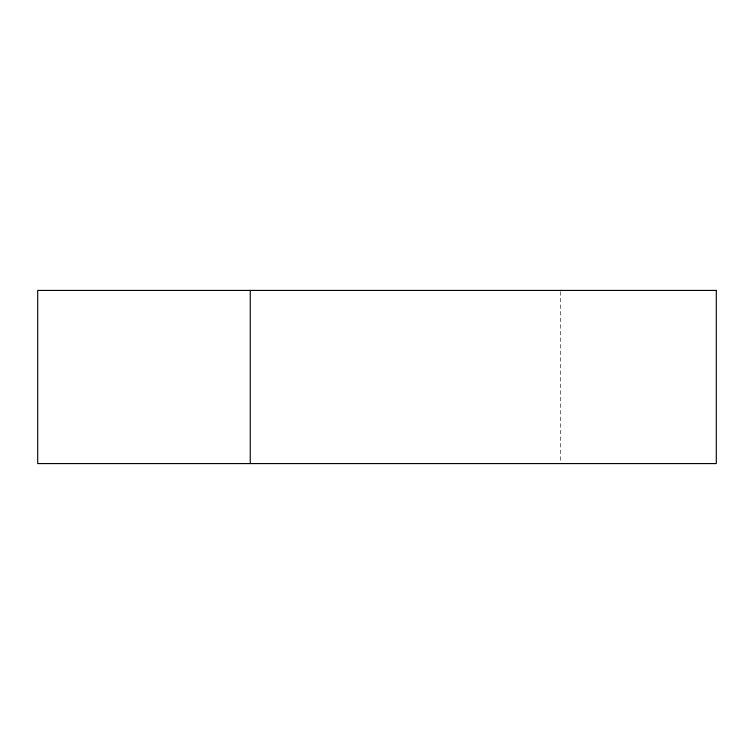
<?xml version="1.0" encoding="UTF-8"?>
<svg xmlns="http://www.w3.org/2000/svg" width="754" height="754" viewBox="0 0 754 754"><rect width="100%" height="100%" fill="white"/><g stroke="black" fill="none" stroke-linecap="round" stroke-linejoin="round"><path stroke-width="0.57" stroke-dasharray="3.77 2.83" d="M560.608 291.6L560.608 462.4"/><path stroke-width="1.13" d="M250.243 290.422L250.243 463.578M716.3 290.422L37.7 290.422L37.7 463.578L716.3 463.578L716.3 290.422"/></g></svg>
